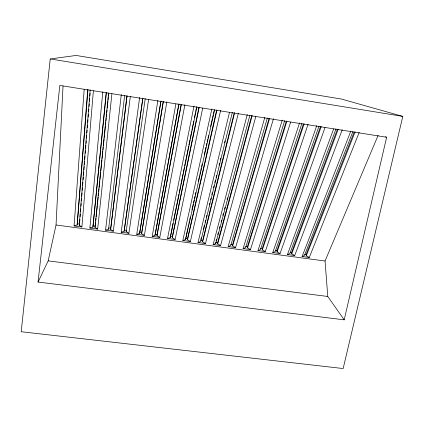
<?xml version="1.0" encoding="UTF-8"?>
<svg xmlns="http://www.w3.org/2000/svg" width="424" height="424" viewBox="0 0 424 424"><rect width="100%" height="100%" fill="white"/><g stroke="black" fill="none" stroke-linecap="round" stroke-linejoin="round"><path stroke-width="0.64" d="M220.666 110.351L190.344 241.516L187.525 239.825L187.551 238.548L216.648 110.118M211.862 108.957L182.818 240.503L185.537 239.56L187.742 228.594M385.411 136.761L386.64 137.244L344.198 319.839L38.049 282.055L48.177 260.866L56.042 224.996L63.033 85.966M202.704 108.173L175.107 239.47L172.308 237.779L172.372 236.507L198.957 107.288M193.985 106.117L167.538 238.452L170.31 237.514L173.008 223.305M93.386 90.8L81.901 226.967L74.078 225.918L84.185 89.337M74.078 225.918L77.168 224.996L87.742 89.385M77.168 224.996L87.959 89.597M81.901 226.967L79.235 225.277L90.169 89.771M79.633 222.69L79.903 219.388M80.115 216.749L80.327 214.109M80.544 211.47L80.756 208.825M80.968 206.186L81.18 203.547M81.397 200.907L81.609 198.262M81.768 196.286L82.039 192.984M82.251 190.344L82.463 187.705M82.627 185.723L82.892 182.421M83.104 179.781L83.321 177.142M83.48 175.16L83.745 171.858M83.91 169.881L84.175 166.579M84.334 164.597L84.604 161.295M84.763 159.318L85.028 156.016M85.245 153.377L85.457 150.732M85.616 148.755L85.887 145.453M86.046 143.471L86.258 140.832M86.475 138.192L86.687 135.553M86.899 132.908L87.111 130.269M87.328 127.629L87.54 124.99M87.752 122.35L87.969 119.706M88.181 117.066L88.393 114.427M88.611 111.788L88.823 109.143M89.035 106.504L89.252 103.864M89.464 101.225L89.676 98.585M89.893 95.941L90.105 93.301M184.901 104.68L159.784 237.413L157.007 235.723L157.113 234.451L181.154 104.463M175.875 103.907L152.179 236.396L154.999 235.458L178.811 104.092M111.91 93.746L97.653 229.082L89.872 228.038L102.825 91.637M89.872 228.038L92.909 227.11L106.233 92.331M92.909 227.11L106.366 92.538M97.653 229.082L94.965 227.391L108.576 93.375M95.283 225.467L95.617 222.187M95.75 220.872L96.015 218.249M96.153 216.934L97.287 205.783M97.419 204.469L98.151 197.25M98.288 195.936L98.553 193.312M98.686 192.003L99.02 188.722M99.152 187.408L99.82 180.847M99.958 179.532L100.689 172.314M100.822 171.005L101.559 163.786M101.691 162.472L101.956 159.848M102.094 158.539L102.825 151.32M102.958 150.006L103.228 147.382M103.361 146.068L104.092 138.849M104.23 137.54L104.495 134.917M104.627 133.602L105.364 126.384M105.497 125.075L105.762 122.446M105.899 121.137L106.228 117.856M106.366 116.542L106.631 113.918M106.763 112.604L107.034 109.98M107.23 108.014L107.897 101.453M108.035 100.138L108.3 97.515M108.433 96.2L108.767 92.92M50.223 58.947L21.2 331.727L343.154 368.546L402.8 116.393L341.368 99.036L76.103 55.454L50.223 58.947L402.8 116.393M166.849 101.808L144.383 235.347L141.627 233.656L141.764 232.389L163.235 101.601M38.049 282.055L59.848 85.431L386.64 137.244M157.876 100.382L136.729 234.324L139.607 233.386L160.876 101.23M130.306 96.672L113.314 231.181L105.576 230.142L121.296 94.568M105.576 230.142L108.56 229.214L124.656 95.458M113.314 231.181L110.606 229.49L126.993 95.644M110.606 229.49L126.962 96.492M148.58 99.576L128.891 233.269L121.195 232.241L139.644 97.483M121.195 232.241L124.126 231.308L142.846 98.172M124.126 231.308L142.824 98.363M128.891 233.269L126.156 231.578L126.336 230.312L124.306 230.036M126.156 231.578L145.225 98.548M139.607 233.386L160.977 101.045M141.627 233.656L163.341 101.421M108.56 229.214L108.782 227.948L110.818 228.223M154.999 235.458L178.992 103.917M157.007 235.723L181.339 104.293M94.965 227.391L95.215 226.125L93.169 225.844M173.665 220.072L178.912 194.208M179.177 192.915L180.619 185.807M180.884 184.514L183.115 173.522M183.375 172.229L184.424 167.056M184.689 165.763L186.131 158.65M186.396 157.357L188.627 146.365M188.892 145.072L189.941 139.899M190.201 138.606L191.648 131.493M191.908 130.2L193.747 121.147M194.404 117.914L195.453 112.742M195.713 111.448L196.635 106.922M170.31 237.514L196.89 106.758M172.308 237.779L199.089 107.776M188.028 227.301L188.606 224.72M188.897 223.427L189.475 220.846M189.761 219.553L190.344 216.966M191.934 209.864L193.233 204.05M193.524 202.757L194.102 200.176M194.388 198.883L194.966 196.301M195.257 195.008L195.835 192.427M198.294 181.446L199.593 175.631M199.884 174.338L200.462 171.757M200.748 170.464L201.326 167.883M201.617 166.59L202.195 164.003M204.22 154.961L205.953 147.213M206.244 145.92L206.822 143.339M207.108 142.045L207.686 139.459M207.977 138.171L208.555 135.585M210.58 126.543L212.313 118.794M212.604 117.501L213.182 114.915M213.468 113.627L214.051 111.04M185.537 239.56L214.671 109.578M187.525 239.825L216.987 109.948M79.235 225.277L79.527 224.01L77.465 223.734M238.368 113.171L205.497 243.546L198.013 242.544L229.474 112.418M200.838 239.677L201.305 237.747M203.35 229.4L204.288 225.547M205.078 222.34L205.55 220.411M206.334 217.199L206.806 215.275M209.318 205.004L209.79 203.075M210.574 199.863L211.046 197.939M211.83 194.727L212.302 192.803M213.558 187.668L214.03 185.739M214.814 182.527L215.286 180.603M216.07 177.391L216.542 175.467M219.054 165.19L219.526 163.267M220.31 160.055L220.782 158.131M224.55 142.718L225.022 140.794M232.336 112.397L200.679 241.595L198.013 242.544M205.497 243.546L202.656 241.86L202.651 240.583L234.228 112.906M202.656 241.86L234.642 112.763M255.789 116.6L220.57 245.565L213.124 244.569L247.277 114.581M216.044 241.06L216.553 239.147M217.735 234.679L218.243 232.765M219.431 228.298L219.939 226.379M221.127 221.911L221.635 219.998M222.817 215.53L223.326 213.617M224.513 209.149L225.022 207.23M227.052 199.572L227.561 197.658M213.124 244.569L215.742 243.614L249.89 115.18M220.57 245.565L217.708 243.88L217.666 242.602L251.697 115.678M217.708 243.88L252.179 115.545M273.443 118.736L235.559 247.579L228.154 246.583L264.815 117.363M267.337 117.952L230.72 245.629L228.154 246.583M235.559 247.579L232.675 245.894L232.596 244.611L269.055 118.434M232.675 245.894L269.611 118.312M290.615 122.123L250.462 249.577L243.1 248.591L282.236 120.13M284.668 120.702L245.618 247.632L243.1 248.591M250.462 249.577L247.563 247.892L247.452 246.609L286.301 121.169M247.563 247.892L286.931 121.057M308.078 124.232L265.292 251.565L257.967 250.584L299.551 122.875M301.893 123.432L260.437 249.619L257.967 250.584M265.292 251.565L262.366 249.879L262.223 248.602L303.441 123.888M262.366 249.879L304.141 123.792M325.007 127.576L280.036 253.541L272.754 252.566L316.76 125.61M319.007 126.151L275.171 251.602L272.754 252.566M280.036 253.541L277.095 251.861L276.914 250.579L320.475 126.591M277.095 251.861L321.244 126.506M342.274 129.649L294.707 255.513L287.461 254.538L333.624 128.944M336.015 128.848L289.831 253.573L287.461 254.538M294.707 255.513L291.744 253.828L291.532 252.545L337.398 129.278M291.744 253.828L338.235 129.198M359.208 132.336L309.292 257.469L302.089 256.499L350.844 131.011M352.916 131.53L304.411 255.529L302.089 256.499M309.292 257.469L306.314 255.783L306.07 254.501L354.22 131.944M306.314 255.783L355.127 131.869M344.198 319.839L327.773 296.477L325.044 261.004L378.134 135.341M48.177 260.866L327.773 296.477M139.75 232.114L141.764 232.389M155.11 234.181L157.113 234.451M170.379 236.237L172.372 236.507M185.569 238.283L187.551 238.548M200.679 240.318L202.651 240.583M217.666 242.602L215.705 242.337L215.742 243.614M230.645 244.351L232.596 244.611M245.512 246.349L247.452 246.609M260.294 248.342L262.223 248.602M275.637 250.404L276.914 250.579M290.26 252.375L291.532 252.545M304.803 254.331L306.07 254.501M136.729 234.324L144.383 235.347M152.179 236.396L159.784 237.413M167.538 238.452L175.107 239.47M182.818 240.503L190.344 241.516M56.042 224.996L325.044 261.004"/></g></svg>
